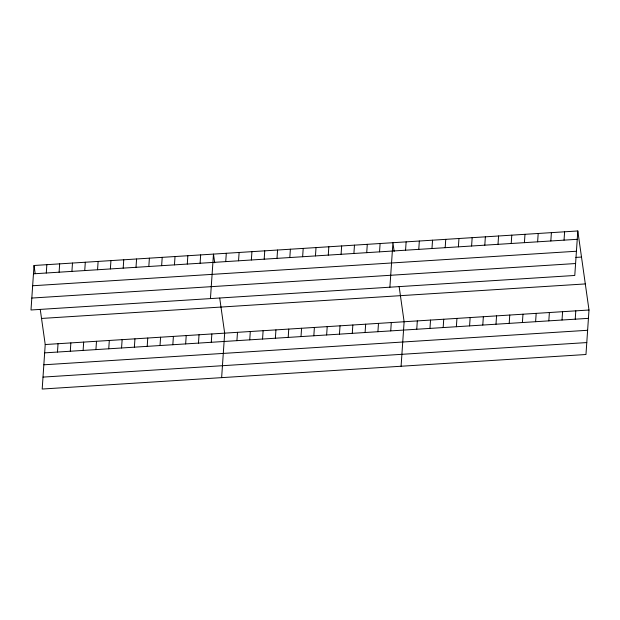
<?xml version="1.0" encoding="UTF-8"?>
<svg xmlns="http://www.w3.org/2000/svg" width="620" height="620" viewBox="0 0 620 620"><rect width="100%" height="100%" fill="white"/><g stroke="black" fill="none" stroke-linecap="round" stroke-linejoin="round"><path stroke-width="0.93" d="M34.03 265.492L31 309.985L574.779 275.466L577.809 230.965L34.03 265.492L35.139 273.312M46.283 273.009L46.849 264.678M40.261 309.488L45.221 344.534L42.191 389.035L585.97 354.508L589 310.015L577.809 230.965M59.102 272.196L59.667 263.864M57.474 352.051L58.04 343.72M71.92 271.382L72.486 263.05M70.293 351.238L70.858 342.906M84.739 270.568L85.304 262.237M83.111 350.424L83.677 342.093M97.557 269.754L98.123 261.423M95.93 349.61L96.495 341.279M110.368 268.94L110.941 260.609M108.74 348.797L109.314 340.465M123.186 268.127L123.76 259.796M121.559 347.983L122.132 339.651M136.005 267.313L136.578 258.982M134.377 347.169L134.943 338.838M148.823 266.499L149.389 258.168M147.196 346.355L147.762 338.024M161.642 265.685L162.208 257.354M160.014 345.542L160.58 337.21M174.46 264.872L175.026 256.541M172.833 344.728L173.399 336.397M187.279 264.058L187.845 255.727M185.651 343.914L186.217 335.583M200.097 263.244L200.663 254.913M198.47 343.1L199.036 334.769M210.444 298.6L213.481 254.099L214.714 262.795M211.281 342.287L211.854 333.955M225.726 261.617L226.3 253.286M221.635 377.642L224.672 333.142L219.713 298.096M238.545 260.803L239.119 252.472M236.917 340.659L237.491 332.328M251.363 259.989L251.929 251.658M249.736 339.845L250.302 331.514M264.182 259.175L264.748 250.844M262.554 339.031L263.12 330.7M277.001 258.362L277.566 250.031M275.373 338.218L275.939 329.887M289.819 257.548L290.385 249.217M288.192 337.404L288.757 329.073M302.637 256.734L303.203 248.403M301.01 336.59L301.576 328.259M315.456 255.921L316.022 247.589M313.829 335.776L314.394 327.445M328.267 255.107L328.84 246.776M326.639 334.963L327.213 326.632M341.085 254.293L341.659 245.962M339.458 334.149L340.031 325.818M353.904 253.479L354.469 245.148M352.276 333.335L352.842 325.004M366.722 252.665L367.288 244.334M365.095 332.522L365.661 324.19M379.541 251.852L380.106 243.521M377.913 331.708L378.479 323.377M389.895 287.207L392.925 242.707L394.157 251.402M390.732 330.894L391.298 322.563M405.565 250.201L406.131 241.87M401.086 366.25L404.116 321.749L399.156 286.704M418.771 249.364L419.337 241.033M416.756 329.243L417.322 320.912M431.977 248.527L432.543 240.188M429.962 328.406L430.528 320.075M445.183 247.69L445.749 239.351M443.168 327.569L443.734 319.23M458.389 246.845L458.955 238.514M456.374 326.732L456.94 318.393M471.595 246.008L472.161 237.677M469.58 325.895L470.146 317.556M484.801 245.171L485.367 236.84M482.786 325.05L483.352 316.719M498.007 244.334L498.573 235.995M495.992 324.214L496.558 315.882M511.213 243.497L511.779 235.158M509.198 323.377L509.764 315.045M524.419 242.66L524.985 234.321M522.404 322.54L522.97 314.201M537.625 241.815L538.191 233.484M535.61 321.703L536.176 313.363M550.831 240.978L551.397 232.647M548.816 320.858L549.382 312.526M564.037 240.142L564.603 231.81M562.022 320.021L562.588 311.69M575.228 319.184L575.794 310.853M33.465 273.823L577.243 239.304M32.651 285.758L576.429 251.24M575.841 257.416L581.506 257.052M31.814 298.057L575.593 263.531M41.532 318.447L585.311 283.929M45.221 344.534L589 310.015M44.655 352.865L588.434 318.347M43.842 364.8L587.62 330.282M43.005 377.099L586.784 342.573"/></g></svg>
